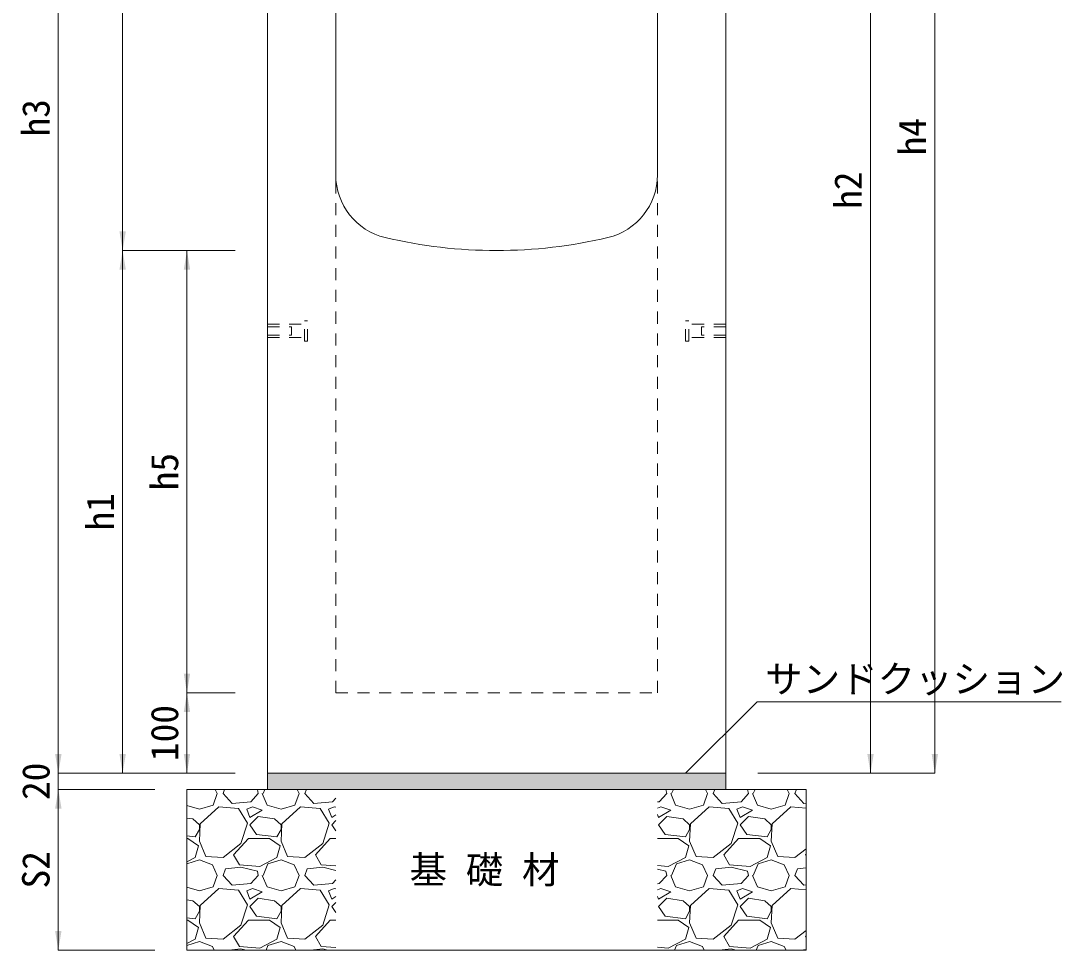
# Model space of a CAD drawing. Units: millimetres at full size, sheet at 1:20. Extents: x 0 to 8400, y 0 to 13400.
# Drawn here: x 4764 to 6059, y 2117 to 3273 of the extents above; entities that cross this region are included whole.
import ezdxf
from ezdxf.enums import TextEntityAlignment as Align

# ---------------------------------------------------------------- set-up
doc = ezdxf.new("R2010")
doc.units = ezdxf.units.MM
doc.header["$LTSCALE"] = 20
doc.linetypes.add('USER1', pattern=[1.35, 0.75, -0.6])
for name, color, linetype, lineweight in [('ハッチング', 7, 'Continuous', 13), ('ハッチング_基礎', 150, 'Continuous', 5), ('寸法線', 7, 'Continuous', 13), ('引出線', 4, 'Continuous', 9), ('本体', 2, 'Continuous', 20), ('舗装・基礎', 3, 'Continuous', 20), ('ｲﾝｻｰﾄ', 3, 'USER1', 9)]:
    doc.layers.add(name, color=color, linetype=linetype, lineweight=lineweight)
doc.layers.add('文字', color=7, linetype='Continuous')
doc.styles.add('ＭＳ ゴシック', font='')
doc.styles.get('ＭＳ ゴシック').set_extended_font_data('MS Gothic')

# ---------------------------------------------------------------- blocks, each defined once
blk = doc.blocks.new('filled_arrow')
at = {"color": 0, "linetype": 'Continuous', "lineweight": -2}
blk.add_solid([(7.5, 1.25), (0, 0), (7.5, -1.25)], dxfattribs=at)

msp = doc.modelspace()

# ---------------------------------------------------------------- hatches: boundary and pattern name
at = {"layer": 'ハッチング'}
msp.add_hatch(color=256, dxfattribs=at).paths.add_polyline_path([(5640.69, 2317.07), (5640.69, 2337.07), (5070.69, 2337.07), (5070.69, 2317.07)])

# ---------------------------------------------------------------- linework, layer by layer
at = {"layer": 'ハッチング_基礎'}
for p, q in [((5003.31, 2297.47), (5008.39, 2311.69)), ((5005.91, 2317.07), (5008.39, 2311.69)), ((5015.5, 2311.69), (5017.52, 2317.07)), ((5026.68, 2299.5), (5015.5, 2311.69)), ((5059.19, 2311.69), (5050.05, 2301.53)), ((5058.17, 2316.77), (5057, 2317.07)), ((5059.19, 2311.69), (5058.17, 2316.77)), ((5064.27, 2311.69), (5070.37, 2297.47)), ((5065.29, 2311.69), (5067.59, 2317.07)), ((5104.91, 2297.47), (5109.99, 2311.69)), ((5107.51, 2317.07), (5109.99, 2311.69)), ((5117.1, 2311.69), (5119.12, 2317.07)), ((5128.28, 2299.5), (5117.1, 2311.69)), ((5155.69, 2306.02), (5151.65, 2301.53)), ((5567.19, 2311.69), (5558.05, 2301.53)), ((5566.17, 2316.77), (5565, 2317.07)), ((5567.19, 2311.69), (5566.17, 2316.77)), ((5572.27, 2311.69), (5578.37, 2297.47)), ((5573.29, 2311.69), (5575.59, 2317.07)), ((5612.91, 2297.47), (5617.99, 2311.69)), ((5615.51, 2317.07), (5617.99, 2311.69)), ((5625.1, 2311.69), (5627.12, 2317.07)), ((5636.28, 2299.5), (5625.1, 2311.69)), ((5668.79, 2311.69), (5659.65, 2301.53)), ((5667.77, 2316.77), (5666.6, 2317.07)), ((5668.79, 2311.69), (5667.77, 2316.77)), ((5673.87, 2311.69), (5679.97, 2297.47)), ((5674.89, 2311.69), (5677.19, 2317.07)), ((5714.51, 2297.47), (5719.59, 2311.69)), ((5717.11, 2317.07), (5719.59, 2311.69)), ((5726.7, 2311.69), (5728.72, 2317.07)), ((5737.88, 2299.5), (5726.7, 2311.69)), ((4970.69, 2296.9), (4986.04, 2292.39)), ((4986.04, 2292.39), (5003.31, 2297.47)), ((5010.42, 2295.44), (4987.05, 2274.1)), ((5034.81, 2293.4), (5010.42, 2295.44)), ((5050.05, 2301.53), (5026.68, 2299.5)), ((5045.98, 2275.12), (5034.81, 2293.4)), ((5052.08, 2295.44), (5044.97, 2292.39)), ((5044.97, 2292.39), (5049.03, 2282.23)), ((5064.27, 2291.37), (5052.08, 2295.44)), ((5070.37, 2297.47), (5087.64, 2292.39)), ((5087.64, 2292.39), (5104.91, 2297.47)), ((5112.02, 2295.44), (5088.65, 2274.1)), ((5136.41, 2293.4), (5112.02, 2295.44)), ((5151.65, 2301.53), (5128.28, 2299.5)), ((5147.58, 2275.12), (5136.41, 2293.4)), ((5153.68, 2295.44), (5146.57, 2292.39)), ((5146.57, 2292.39), (5150.63, 2282.23)), ((5155.69, 2294.77), (5153.68, 2295.44)), ((5558.05, 2301.53), (5555.69, 2301.33)), ((5560.08, 2295.44), (5555.69, 2293.55)), ((5572.27, 2291.37), (5560.08, 2295.44)), ((5578.37, 2297.47), (5595.64, 2292.39)), ((5595.64, 2292.39), (5612.91, 2297.47)), ((5620.02, 2295.44), (5596.65, 2274.1)), ((5644.41, 2293.4), (5620.02, 2295.44)), ((5659.65, 2301.53), (5636.28, 2299.5)), ((5655.58, 2275.12), (5644.41, 2293.4)), ((5661.68, 2295.44), (5654.57, 2292.39)), ((5654.57, 2292.39), (5658.63, 2282.23)), ((5673.87, 2291.37), (5661.68, 2295.44)), ((5679.97, 2297.47), (5697.24, 2292.39)), ((5697.24, 2292.39), (5714.51, 2297.47)), ((5721.62, 2295.44), (5698.25, 2274.1)), ((5740.69, 2293.85), (5721.62, 2295.44)), ((5740.69, 2299.74), (5737.88, 2299.5)), ((4977.91, 2280.2), (4970.69, 2281.28)), ((4986.04, 2273.08), (4977.91, 2280.2)), ((5049.03, 2282.23), (5064.27, 2291.37)), ((5059.19, 2283.24), (5049.03, 2273.08)), ((5079.51, 2280.2), (5059.19, 2283.24)), ((5087.64, 2273.08), (5079.51, 2280.2)), ((5150.63, 2282.23), (5155.69, 2285.26)), ((5555.69, 2285.59), (5557.03, 2282.23)), ((5557.03, 2282.23), (5572.27, 2291.37)), ((5567.19, 2283.24), (5557.03, 2273.08)), ((5587.51, 2280.2), (5567.19, 2283.24)), ((5595.64, 2273.08), (5587.51, 2280.2)), ((5658.63, 2282.23), (5673.87, 2291.37)), ((5668.79, 2283.24), (5658.63, 2273.08)), ((5689.11, 2280.2), (5668.79, 2283.24)), ((5697.24, 2273.08), (5689.11, 2280.2)), ((4980.96, 2257.84), (4986.04, 2266.99)), ((4987.05, 2274.1), (4986.04, 2252.76)), ((4986.04, 2266.99), (4986.04, 2273.08)), ((5037.85, 2249.72), (5045.98, 2275.12)), ((5049.03, 2273.08), (5057.16, 2260.89)), ((5082.56, 2257.84), (5087.64, 2266.99)), ((5088.65, 2274.1), (5087.64, 2252.76)), ((5087.64, 2266.99), (5087.64, 2273.08)), ((5139.45, 2249.72), (5147.58, 2275.12)), ((5155.69, 2278.14), (5150.63, 2273.08)), ((5150.63, 2273.08), (5155.69, 2265.5)), ((5557.03, 2273.08), (5565.16, 2260.89)), ((5590.56, 2257.84), (5595.64, 2266.99)), ((5596.65, 2274.1), (5595.64, 2252.76)), ((5595.64, 2266.99), (5595.64, 2273.08)), ((5647.45, 2249.72), (5655.58, 2275.12)), ((5658.63, 2273.08), (5666.76, 2260.89)), ((5692.16, 2257.84), (5697.24, 2266.99)), ((5698.25, 2274.1), (5697.24, 2252.76)), ((5697.24, 2266.99), (5697.24, 2273.08)), ((4970.69, 2259.08), (4980.96, 2257.84)), ((4970.69, 2255.81), (4971.81, 2255.81)), ((4971.81, 2255.81), (4985.02, 2246.67)), ((5028.71, 2235.49), (5047, 2255.81)), ((5047, 2255.81), (5073.41, 2255.81)), ((5057.16, 2260.89), (5082.56, 2257.84)), ((5073.41, 2255.81), (5086.62, 2246.67)), ((5130.31, 2235.49), (5148.6, 2255.81)), ((5148.6, 2255.81), (5155.69, 2255.81)), ((5555.69, 2255.81), (5581.41, 2255.81)), ((5565.16, 2260.89), (5590.56, 2257.84)), ((5581.41, 2255.81), (5594.62, 2246.67)), ((5638.31, 2235.49), (5656.6, 2255.81)), ((5656.6, 2255.81), (5683.01, 2255.81)), ((5666.76, 2260.89), (5692.16, 2257.84)), ((5683.01, 2255.81), (5696.22, 2246.67)), ((4985.02, 2246.67), (4980.96, 2232.44)), ((4986.04, 2252.76), (4994.17, 2233.46)), ((5015.5, 2232.44), (5037.85, 2249.72)), ((5086.62, 2246.67), (5082.56, 2232.44)), ((5087.64, 2252.76), (5095.77, 2233.46)), ((5117.1, 2232.44), (5139.45, 2249.72)), ((5594.62, 2246.67), (5590.56, 2232.44)), ((5595.64, 2252.76), (5603.77, 2233.46)), ((5625.1, 2232.44), (5647.45, 2249.72)), ((5696.22, 2246.67), (5692.16, 2232.44)), ((5697.24, 2252.76), (5705.37, 2233.46)), ((5726.7, 2232.44), (5740.69, 2243.25)), ((4980.96, 2232.44), (4970.69, 2227.06)), ((4970.69, 2224.6), (4986.04, 2229.4)), ((4986.04, 2229.4), (5002.29, 2223.3)), ((4994.17, 2233.46), (5015.5, 2232.44)), ((5035.82, 2223.3), (5028.71, 2235.49)), ((5082.56, 2232.44), (5061.22, 2221.27)), ((5071.38, 2224.32), (5087.64, 2229.4)), ((5087.64, 2229.4), (5103.89, 2223.3)), ((5095.77, 2233.46), (5117.1, 2232.44)), ((5137.42, 2223.3), (5130.31, 2235.49)), ((5590.56, 2232.44), (5569.22, 2221.27)), ((5579.38, 2224.32), (5595.64, 2229.4)), ((5595.64, 2229.4), (5611.89, 2223.3)), ((5603.77, 2233.46), (5625.1, 2232.44)), ((5645.42, 2223.3), (5638.31, 2235.49)), ((5692.16, 2232.44), (5670.82, 2221.27)), ((5680.98, 2224.32), (5697.24, 2229.4)), ((5697.24, 2229.4), (5713.49, 2223.3)), ((5705.37, 2233.46), (5726.7, 2232.44)), ((5739.91, 2235.49), (5740.69, 2236.35)), ((5740.69, 2234.16), (5739.91, 2235.49)), ((5002.29, 2223.3), (5008.39, 2210.09)), ((5015.5, 2210.09), (5018.55, 2218.22)), ((5037.85, 2220.25), (5018.55, 2218.22)), ((5061.22, 2221.27), (5035.82, 2223.3)), ((5058.17, 2215.17), (5037.85, 2220.25)), ((5059.19, 2210.09), (5058.17, 2215.17)), ((5065.29, 2210.09), (5071.38, 2224.32)), ((5103.89, 2223.3), (5109.99, 2210.09)), ((5117.1, 2210.09), (5120.15, 2218.22)), ((5139.45, 2220.25), (5120.15, 2218.22)), ((5155.69, 2221.84), (5137.42, 2223.3)), ((5155.69, 2216.19), (5139.45, 2220.25)), ((5569.22, 2221.27), (5555.69, 2222.35)), ((5566.17, 2215.17), (5555.69, 2217.79)), ((5567.19, 2210.09), (5566.17, 2215.17)), ((5573.29, 2210.09), (5579.38, 2224.32)), ((5611.89, 2223.3), (5617.99, 2210.09)), ((5625.1, 2210.09), (5628.15, 2218.22)), ((5647.45, 2220.25), (5628.15, 2218.22)), ((5670.82, 2221.27), (5645.42, 2223.3)), ((5667.77, 2215.17), (5647.45, 2220.25)), ((5668.79, 2210.09), (5667.77, 2215.17)), ((5674.89, 2210.09), (5680.98, 2224.32)), ((5713.49, 2223.3), (5719.59, 2210.09)), ((5726.7, 2210.09), (5729.75, 2218.22)), ((5740.69, 2219.37), (5729.75, 2218.22)), ((5003.31, 2195.87), (5008.39, 2210.09)), ((5026.68, 2197.9), (5015.5, 2210.09)), ((5059.19, 2210.09), (5050.05, 2199.93)), ((5064.27, 2210.09), (5070.37, 2195.87)), ((5104.91, 2195.87), (5109.99, 2210.09)), ((5128.28, 2197.9), (5117.1, 2210.09)), ((5155.69, 2204.42), (5151.65, 2199.93)), ((5567.19, 2210.09), (5558.05, 2199.93)), ((5572.27, 2210.09), (5578.37, 2195.87)), ((5612.91, 2195.87), (5617.99, 2210.09)), ((5636.28, 2197.9), (5625.1, 2210.09)), ((5668.79, 2210.09), (5659.65, 2199.93)), ((5673.87, 2210.09), (5679.97, 2195.87)), ((5714.51, 2195.87), (5719.59, 2210.09)), ((5737.88, 2197.9), (5726.7, 2210.09)), ((4970.69, 2195.3), (4986.04, 2190.79)), ((4986.04, 2190.79), (5003.31, 2195.87)), ((5010.42, 2193.84), (4987.05, 2172.5)), ((5034.81, 2191.8), (5010.42, 2193.84)), ((5050.05, 2199.93), (5026.68, 2197.9)), ((5045.98, 2173.52), (5034.81, 2191.8)), ((5052.08, 2193.84), (5044.97, 2190.79)), ((5044.97, 2190.79), (5049.03, 2180.63)), ((5049.03, 2180.63), (5064.27, 2189.77)), ((5064.27, 2189.77), (5052.08, 2193.84)), ((5070.37, 2195.87), (5087.64, 2190.79)), ((5087.64, 2190.79), (5104.91, 2195.87)), ((5112.02, 2193.84), (5088.65, 2172.5)), ((5136.41, 2191.8), (5112.02, 2193.84)), ((5151.65, 2199.93), (5128.28, 2197.9)), ((5147.58, 2173.52), (5136.41, 2191.8)), ((5153.68, 2193.84), (5146.57, 2190.79)), ((5146.57, 2190.79), (5150.63, 2180.63)), ((5155.69, 2193.17), (5153.68, 2193.84)), ((5558.05, 2199.93), (5555.69, 2199.73)), ((5560.08, 2193.84), (5555.69, 2191.95)), ((5557.03, 2180.63), (5572.27, 2189.77)), ((5572.27, 2189.77), (5560.08, 2193.84)), ((5578.37, 2195.87), (5595.64, 2190.79)), ((5595.64, 2190.79), (5612.91, 2195.87)), ((5620.02, 2193.84), (5596.65, 2172.5)), ((5644.41, 2191.8), (5620.02, 2193.84)), ((5659.65, 2199.93), (5636.28, 2197.9)), ((5655.58, 2173.52), (5644.41, 2191.8)), ((5661.68, 2193.84), (5654.57, 2190.79)), ((5654.57, 2190.79), (5658.63, 2180.63)), ((5658.63, 2180.63), (5673.87, 2189.77)), ((5673.87, 2189.77), (5661.68, 2193.84)), ((5679.97, 2195.87), (5697.24, 2190.79)), ((5697.24, 2190.79), (5714.51, 2195.87)), ((5721.62, 2193.84), (5698.25, 2172.5)), ((5740.69, 2192.25), (5721.62, 2193.84)), ((5740.69, 2198.14), (5737.88, 2197.9)), ((4977.91, 2178.6), (4970.69, 2179.68)), ((4986.04, 2171.48), (4977.91, 2178.6)), ((5059.19, 2181.64), (5049.03, 2171.48)), ((5079.51, 2178.6), (5059.19, 2181.64)), ((5087.64, 2171.48), (5079.51, 2178.6)), ((5150.63, 2180.63), (5155.69, 2183.66)), ((5155.69, 2176.54), (5150.63, 2171.48)), ((5555.69, 2183.99), (5557.03, 2180.63)), ((5567.19, 2181.64), (5557.03, 2171.48)), ((5587.51, 2178.6), (5567.19, 2181.64)), ((5595.64, 2171.48), (5587.51, 2178.6)), ((5668.79, 2181.64), (5658.63, 2171.48)), ((5689.11, 2178.6), (5668.79, 2181.64)), ((5697.24, 2171.48), (5689.11, 2178.6)), ((4980.96, 2156.24), (4986.04, 2165.39)), ((4987.05, 2172.5), (4986.04, 2151.16)), ((4986.04, 2165.39), (4986.04, 2171.48)), ((5037.85, 2148.12), (5045.98, 2173.52)), ((5049.03, 2171.48), (5057.16, 2159.29)), ((5082.56, 2156.24), (5087.64, 2165.39)), ((5088.65, 2172.5), (5087.64, 2151.16)), ((5087.64, 2165.39), (5087.64, 2171.48)), ((5139.45, 2148.12), (5147.58, 2173.52)), ((5150.63, 2171.48), (5155.69, 2163.9)), ((5557.03, 2171.48), (5565.16, 2159.29)), ((5590.56, 2156.24), (5595.64, 2165.39)), ((5596.65, 2172.5), (5595.64, 2151.16)), ((5595.64, 2165.39), (5595.64, 2171.48)), ((5647.45, 2148.12), (5655.58, 2173.52)), ((5658.63, 2171.48), (5666.76, 2159.29)), ((5692.16, 2156.24), (5697.24, 2165.39)), ((5698.25, 2172.5), (5697.24, 2151.16)), ((5697.24, 2165.39), (5697.24, 2171.48)), ((4970.69, 2157.48), (4980.96, 2156.24)), ((4970.69, 2154.21), (4971.81, 2154.21)), ((4971.81, 2154.21), (4985.02, 2145.07)), ((4986.04, 2151.16), (4994.17, 2131.86)), ((5028.71, 2133.89), (5047, 2154.21)), ((5047, 2154.21), (5073.41, 2154.21)), ((5057.16, 2159.29), (5082.56, 2156.24)), ((5073.41, 2154.21), (5086.62, 2145.07)), ((5087.64, 2151.16), (5095.77, 2131.86)), ((5130.31, 2133.89), (5148.6, 2154.21)), ((5148.6, 2154.21), (5155.69, 2154.21)), ((5555.69, 2154.21), (5581.41, 2154.21)), ((5565.16, 2159.29), (5590.56, 2156.24)), ((5581.41, 2154.21), (5594.62, 2145.07)), ((5595.64, 2151.16), (5603.77, 2131.86)), ((5638.31, 2133.89), (5656.6, 2154.21)), ((5656.6, 2154.21), (5683.01, 2154.21)), ((5666.76, 2159.29), (5692.16, 2156.24)), ((5683.01, 2154.21), (5696.22, 2145.07)), ((5697.24, 2151.16), (5705.37, 2131.86)), ((4985.02, 2145.07), (4980.96, 2130.84)), ((5015.5, 2130.84), (5037.85, 2148.12)), ((5086.62, 2145.07), (5082.56, 2130.84)), ((5117.1, 2130.84), (5139.45, 2148.12)), ((5594.62, 2145.07), (5590.56, 2130.84)), ((5625.1, 2130.84), (5647.45, 2148.12)), ((5696.22, 2145.07), (5692.16, 2130.84)), ((5726.7, 2130.84), (5740.69, 2141.65)), ((4980.96, 2130.84), (4970.69, 2125.46)), ((4970.69, 2123), (4986.04, 2127.8)), ((4986.04, 2127.8), (5002.29, 2121.7)), ((4994.17, 2131.86), (5015.5, 2130.84)), ((5035.82, 2121.7), (5028.71, 2133.89)), ((5082.56, 2130.84), (5061.22, 2119.67)), ((5071.38, 2122.72), (5087.64, 2127.8)), ((5087.64, 2127.8), (5103.89, 2121.7)), ((5095.77, 2131.86), (5117.1, 2130.84)), ((5137.42, 2121.7), (5130.31, 2133.89)), ((5590.56, 2130.84), (5569.22, 2119.67)), ((5579.38, 2122.72), (5595.64, 2127.8)), ((5595.64, 2127.8), (5611.89, 2121.7)), ((5603.77, 2131.86), (5625.1, 2130.84)), ((5645.42, 2121.7), (5638.31, 2133.89)), ((5692.16, 2130.84), (5670.82, 2119.67)), ((5680.98, 2122.72), (5697.24, 2127.8)), ((5697.24, 2127.8), (5713.49, 2121.7)), ((5705.37, 2131.86), (5726.7, 2130.84)), ((5739.91, 2133.89), (5740.69, 2134.75)), ((5740.69, 2132.56), (5739.91, 2133.89)), ((5002.29, 2121.7), (5004.43, 2117.07)), ((5037.85, 2118.65), (5022.79, 2117.07)), ((5061.22, 2119.67), (5035.82, 2121.7)), ((5044.2, 2117.07), (5037.85, 2118.65)), ((5068.96, 2117.07), (5071.38, 2122.72)), ((5103.89, 2121.7), (5106.03, 2117.07)), ((5139.45, 2118.65), (5124.39, 2117.07)), ((5155.69, 2120.24), (5137.42, 2121.7)), ((5145.8, 2117.07), (5139.45, 2118.65)), ((5569.22, 2119.67), (5555.69, 2120.75)), ((5576.96, 2117.07), (5579.38, 2122.72)), ((5611.89, 2121.7), (5614.03, 2117.07)), ((5647.45, 2118.65), (5632.39, 2117.07)), ((5670.82, 2119.67), (5645.42, 2121.7)), ((5653.8, 2117.07), (5647.45, 2118.65)), ((5678.56, 2117.07), (5680.98, 2122.72)), ((5713.49, 2121.7), (5715.63, 2117.07)), ((5740.69, 2117.77), (5733.99, 2117.07))]:
    msp.add_line(p, q, dxfattribs=at)
at = {"layer": '寸法線'}
for p, q in [((4810.68, 3967.07), (4810.68, 2337.07)), ((5900.69, 2337.07), (5900.69, 3920.07)), ((4890.68, 3787.07), (4890.68, 2987.07)), ((5820.69, 3787.07), (5820.69, 2337.07)), ((5030.69, 2987.07), (4890.68, 2987.07)), ((4890.68, 2987.07), (4890.68, 2337.07)), ((5030.69, 2987.07), (4890.68, 2987.07)), ((4970.68, 2437.07), (4970.68, 2987.07)), ((5030.69, 2987.07), (4970.68, 2987.07)), ((5030.69, 2437.07), (4970.68, 2437.07)), ((4970.68, 2337.07), (4970.68, 2437.07)), ((5030.69, 2437.07), (4970.68, 2437.07)), ((4810.69, 2385.07), (4810.69, 2269.07)), ((5030.68, 2337.07), (4810.68, 2337.07)), ((5030.69, 2337.07), (4810.69, 2337.07)), ((5030.68, 2337.07), (4890.68, 2337.07)), ((5030.68, 2337.07), (4970.68, 2337.07)), ((5680.69, 2337.07), (5820.69, 2337.07)), ((5680.69, 2337.07), (5900.69, 2337.07)), ((4930.69, 2317.07), (4810.69, 2317.07)), ((4810.69, 2317.07), (4810.69, 2117.07)), ((4930.69, 2317.07), (4810.69, 2317.07)), ((4930.69, 2117.07), (4810.69, 2117.07))]:
    msp.add_line(p, q, dxfattribs=at)
at = {"layer": '引出線'}
msp.add_lwpolyline([(5590.69, 2337.07), (5679.64, 2426.02), (6057.86, 2426.02)], dxfattribs=at)
at = {"layer": '本体'}
for p, q in [((5070.69, 2337.07), (5070.69, 3787.07)), ((5155.69, 3081.1), (5155.69, 3787.07)), ((5555.69, 3081.1), (5555.69, 3787.07)), ((5640.69, 2337.07), (5640.69, 3787.07)), ((5070.69, 2337.07), (5640.69, 2337.07)), ((5610.69, 2337.07), (5070.69, 2337.07))]:
    msp.add_line(p, q, dxfattribs=at)
at = {"layer": '本体', "linetype": 'USER1', "lineweight": 15}
for p, q in [((5155.69, 2437.07), (5155.69, 3081.1)), ((5555.69, 2437.07), (5555.69, 3081.1)), ((5155.69, 2437.07), (5555.69, 2437.07))]:
    msp.add_line(p, q, dxfattribs=at)
at = {"layer": '本体'}
for centre, radius, start, end in [((5235.69, 3081.1), 80, 180, 256.65764), ((5475.69, 3081.1), 80, 283.34236, 0), ((5355.69, 3587.07), 600, 256.65764, 283.34236)]:
    msp.add_arc(centre, radius, start, end, dxfattribs=at)
at = {"layer": '舗装・基礎'}
for p, q in [((5640.69, 2337.07), (5070.69, 2337.07)), ((5070.69, 2337.07), (5070.69, 2317.07)), ((5640.69, 2337.07), (5640.69, 2317.07)), ((5740.69, 2317.07), (4970.69, 2317.07)), ((4970.69, 2317.07), (4970.69, 2117.07)), ((5740.69, 2317.07), (5740.69, 2117.07)), ((5740.69, 2117.07), (4970.69, 2117.07))]:
    msp.add_line(p, q, dxfattribs=at)
at = {"layer": 'ｲﾝｻｰﾄ'}
for p, q in [((5070.68, 2878.82), (5070.68, 2895.32)), ((5070.68, 2895.32), (5116.68, 2895.32)), ((5070.68, 2892.32), (5100.68, 2892.32)), ((5100.68, 2881.82), (5100.68, 2892.32)), ((5116.68, 2899.82), (5120.68, 2899.82)), ((5116.68, 2874.32), (5116.68, 2899.82)), ((5120.68, 2874.32), (5120.68, 2899.82)), ((5594.68, 2899.82), (5590.68, 2899.82)), ((5590.68, 2874.32), (5590.68, 2899.82)), ((5594.68, 2874.32), (5594.68, 2899.82)), ((5640.68, 2895.32), (5594.68, 2895.32)), ((5610.68, 2881.82), (5610.68, 2892.32)), ((5640.68, 2892.32), (5610.68, 2892.32)), ((5640.68, 2878.82), (5640.68, 2895.32)), ((5070.68, 2881.82), (5100.68, 2881.82)), ((5070.68, 2878.82), (5116.68, 2878.82)), ((5640.68, 2878.82), (5594.68, 2878.82)), ((5640.68, 2881.82), (5610.68, 2881.82)), ((5116.68, 2874.32), (5120.68, 2874.32)), ((5594.68, 2874.32), (5590.68, 2874.32))]:
    msp.add_line(p, q, dxfattribs=at)

# ---------------------------------------------------------------- block references
at = {"layer": '寸法線', "xscale": 3.2, "yscale": 3.2}
for p, rotation in [((4890.68, 2987.07), 90), ((4890.68, 2987.07), 270), ((4970.68, 2987.07), 270), ((4970.68, 2437.07), 90), ((4970.68, 2437.07), 270), ((4810.68, 2337.07), 90), ((4810.69, 2337.07), 90), ((4890.68, 2337.07), 90), ((4970.68, 2337.07), 90), ((5820.69, 2337.07), 90), ((5900.69, 2337.07), 90), ((4810.69, 2317.07), 270), ((4810.69, 2317.07), 270), ((4810.69, 2117.07), 90)]:
    msp.add_blockref('filled_arrow', p, dxfattribs=dict(at, rotation=rotation))
at = {"layer": '引出線', "xscale": 0.133, "yscale": 0.133, "rotation": 45}
msp.add_blockref('filled_arrow', (5590.69, 2337.07), dxfattribs=at)

# ---------------------------------------------------------------- texts
at = {"layer": '寸法線', "style": 'ＭＳ ゴシック'}
for s, p in [('h3', (4782.68, 3152.07)), ('h4', (5872.69, 3128.57)), ('h2', (5792.69, 3062.07)), ('h5', (4942.68, 2712.07)), ('h1', (4862.68, 2662.07)), ('100', (4942.68, 2387.07)), ('20', (4782.69, 2327.07)), ('S2', (4782.69, 2217.07))]:
    msp.add_text(s, height=34.18, rotation=90, dxfattribs=at).set_placement(p, align=Align.MIDDLE_CENTER)
at = {"layer": '引出線', "style": 'ＭＳ ゴシック'}
msp.add_text('サンドクッション', height=34.18, dxfattribs=at).set_placement((5689.64, 2471.41), align=Align.TOP_LEFT)
at = {"layer": '文字', "style": 'ＭＳ ゴシック'}
msp.add_text('基 礎 材', height=34.18, dxfattribs=at).set_placement((5340.69, 2217.07), align=Align.MIDDLE_CENTER)

doc.saveas('drawing.dxf')
